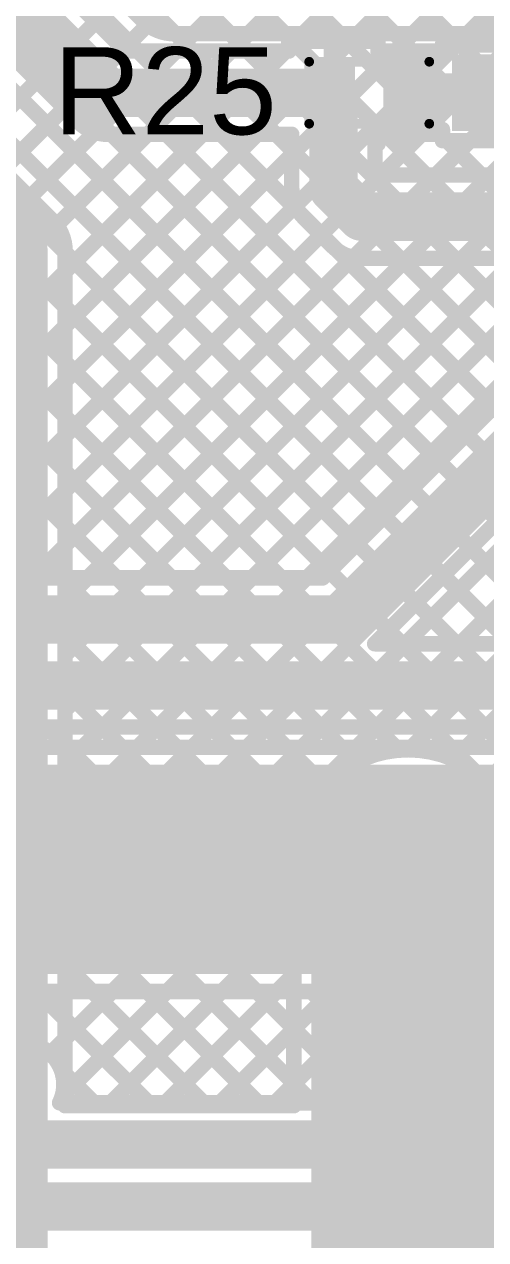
# Model space of a CAD drawing. Header units: millimetres. Extents: x -0.08 to 7.12, y -0.08 to 3.98.
# Drawn here: x 3.294 to 3.532, y 1.366 to 1.993 of the extents above; entities that cross this region are included whole.
import ezdxf

# ---------------------------------------------------------------- set-up
doc = ezdxf.new("R2010")
doc.units = ezdxf.units.MM
doc.header["$MEASUREMENT"] = 0
for name, color, linetype in [('BottomLayer', 5, 'Continuous'), ('TopLayer', 1, 'Continuous'), ('TopOverlay', 2, 'Continuous'), ('TopPaste', 8, 'Continuous'), ('TopSolder', 216, 'Continuous'), ('ViaHoleLayer', 16, 'Continuous')]:
    doc.layers.add(name, color=color, linetype=linetype)
doc.styles.add('Arial', font='', dxfattribs={"height": 0.2})
doc.styles.get('Arial').set_extended_font_data('Arial')

# ---------------------------------------------------------------- blocks, each defined once
blk = doc.blocks.new('R___0402_23')
at = {"layer": 'TopLayer'}
for points in [[(-0.0275, -0.0125), (-0.0275, 0.0125), (-0.0095, 0.0125), (-0.0095, -0.0125)], [(0.0095, -0.0125), (0.0095, 0.0125), (0.0275, 0.0125), (0.0275, -0.0125)]]:
    blk.add_hatch(color=1, dxfattribs=at).paths.add_polyline_path(points)
at = {"layer": 'TopPaste'}
for points in [[(-0.0275, -0.0125), (-0.0275, 0.0125), (-0.0095, 0.0125), (-0.0095, -0.0125)], [(0.0095, -0.0125), (0.0095, 0.0125), (0.0275, 0.0125), (0.0275, -0.0125)]]:
    blk.add_hatch(color=8, dxfattribs=at).paths.add_polyline_path(points)
at = {"layer": 'TopSolder'}
for points in [[(-0.02967, -0.01467), (-0.02967, 0.01467), (-0.00733, 0.01467), (-0.00733, -0.01467)], [(0.00733, -0.01467), (0.00733, 0.01467), (0.02967, 0.01467), (0.02967, -0.01467)]]:
    blk.add_hatch(color=216, dxfattribs=at).paths.add_polyline_path(points)
at = {"layer": 'TopOverlay'}
for points, const_width in [([(-0.031, 0.016), (0.031, 0.016)], 0.005), ([(-0.031, -0.016), (-0.031, 0.016)], 0.005), ([(0.031, -0.016), (0.031, 0.016)], 0.005), ([(-0.031, -0.016), (0.031, -0.016)], 0.005), ([(-0.032, -0.017), (0.032, -0.017)], 0.000127)]:
    blk.add_lwpolyline(points, dxfattribs=dict(at, const_width=const_width))
for points, const_width in [([(-0.03225, 0.016, 1), (-0.02975, 0.016, 1)], 0.0025), ([(-0.03225, 0.016, 1), (-0.02975, 0.016, 1)], 0.0025), ([(0.02975, 0.016, 1), (0.03225, 0.016, 1)], 0.0025), ([(0.02975, 0.016, 1), (0.03225, 0.016, 1)], 0.0025), ([(-0.03225, -0.016, 1), (-0.02975, -0.016, 1)], 0.0025), ([(-0.03225, -0.016, 1), (-0.02975, -0.016, 1)], 0.0025), ([(-0.03203, -0.017, 1), (-0.03197, -0.017, 1)], 0.0000635), ([(0.02975, -0.016, 1), (0.03225, -0.016, 1)], 0.0025), ([(0.02975, -0.016, 1), (0.03225, -0.016, 1)], 0.0025), ([(0.03197, -0.017, 1), (0.03203, -0.017, 1)], 0.0000635)]:
    blk.add_lwpolyline(points, format="xyb", close=True, dxfattribs=dict(at, const_width=const_width))
blk = doc.blocks.new('SOP_4_2_54_31')
at = {"layer": 'TopLayer'}
for points in [[(-0.15157, 0.06575), (-0.09449, 0.06575), (-0.09449, 0.03425), (-0.15157, 0.03425)], [(0.09449, 0.06575), (0.15157, 0.06575), (0.15157, 0.03425), (0.09449, 0.03425)], [(-0.15157, -0.03425), (-0.09449, -0.03425), (-0.09449, -0.06575), (-0.15157, -0.06575)], [(0.09449, -0.03425), (0.15157, -0.03425), (0.15157, -0.06575), (0.09449, -0.06575)]]:
    blk.add_hatch(color=1, dxfattribs=at).paths.add_polyline_path(points)
at = {"layer": 'TopPaste'}
for points in [[(-0.15157, 0.06575), (-0.09449, 0.06575), (-0.09449, 0.03425), (-0.15157, 0.03425)], [(0.09449, 0.06575), (0.15157, 0.06575), (0.15157, 0.03425), (0.09449, 0.03425)], [(-0.15157, -0.03425), (-0.09449, -0.03425), (-0.09449, -0.06575), (-0.15157, -0.06575)], [(0.09449, -0.03425), (0.15157, -0.03425), (0.15157, -0.06575), (0.09449, -0.06575)]]:
    blk.add_hatch(color=8, dxfattribs=at).paths.add_polyline_path(points)
at = {"layer": 'TopSolder'}
for points in [[(-0.15557, 0.06975), (-0.09049, 0.06975), (-0.09049, 0.03025), (-0.15557, 0.03025)], [(0.09049, 0.06975), (0.15557, 0.06975), (0.15557, 0.03025), (0.09049, 0.03025)], [(-0.15557, -0.03025), (-0.09049, -0.03025), (-0.09049, -0.06975), (-0.15557, -0.06975)], [(0.09049, -0.03025), (0.15557, -0.03025), (0.15557, -0.06975), (0.09049, -0.06975)]]:
    blk.add_hatch(color=216, dxfattribs=at).paths.add_polyline_path(points)
at = {"layer": 'TopOverlay', "const_width": 0.005}
for points in [[(-0.052, 0.081), (0.066, 0.081)], [(-0.163, 0.048), (-0.163, 0.058)], [(-0.163, 0.058), (-0.158, 0.053)], [(-0.163, 0.048), (-0.158, 0.053)], [(-0.052, -0.081), (0.066, -0.081)]]:
    blk.add_lwpolyline(points, dxfattribs=at)
at = {"layer": 'TopOverlay', "const_width": 0.0025}
for points in [[(-0.05325, 0.081, 1), (-0.05075, 0.081, 1)], [(0.06475, 0.081, 1), (0.06725, 0.081, 1)], [(-0.16425, 0.058, 1), (-0.16175, 0.058, 1)], [(-0.16425, 0.058, 1), (-0.16175, 0.058, 1)], [(-0.16425, 0.048, 1), (-0.16175, 0.048, 1)], [(-0.16425, 0.048, 1), (-0.16175, 0.048, 1)], [(-0.15925, 0.053, 1), (-0.15675, 0.053, 1)], [(-0.15925, 0.053, 1), (-0.15675, 0.053, 1)], [(-0.05325, -0.081, 1), (-0.05075, -0.081, 1)], [(0.06475, -0.081, 1), (0.06725, -0.081, 1)]]:
    blk.add_lwpolyline(points, format="xyb", close=True, dxfattribs=at)

msp = doc.modelspace()

# ---------------------------------------------------------------- hatches: boundary and pattern name
at = {"layer": 'BottomLayer'}
h = msp.add_hatch(color=5, dxfattribs=at)
edge = h.paths.add_edge_path()
edge.add_arc((3.49266, 1.55966), 0.0315, 0, 360)
h = msp.add_hatch(color=5, dxfattribs=at)
edge = h.paths.add_edge_path()
edge.add_arc((3.293, 1.446), 0.01181, 0, 360)
at = {"layer": 'TopLayer'}
msp.add_hatch(color=1, dxfattribs=at).paths.add_polyline_path([(2.768, 1.503), (4.714, 1.503), (4.714, 1.611), (2.768, 1.611)])
h = msp.add_hatch(color=1, dxfattribs=at)
edge = h.paths.add_edge_path()
edge.add_arc((3.49266, 1.55966), 0.0315, 0, 360)
h = msp.add_hatch(color=1, dxfattribs=at)
edge = h.paths.add_edge_path()
edge.add_arc((3.293, 1.446), 0.01181, 0, 360)
at = {"layer": 'ViaHoleLayer'}
h = msp.add_hatch(color=16, dxfattribs=at)
edge = h.paths.add_edge_path()
edge.add_arc((3.49266, 1.55966), 0.01575, 0, 360)
h = msp.add_hatch(color=16, dxfattribs=at)
edge = h.paths.add_edge_path()
edge.add_arc((3.293, 1.446), 0.00591, 0, 360)

# ---------------------------------------------------------------- linework, layer by layer
at = {"layer": 'BottomLayer'}
for points, const_width in [([(2.90733, 2.36832), (3.84065, 1.435)], 0.008), ([(2.93561, 2.36832), (3.86893, 1.435)], 0.008), ([(3.15092, 2.23787), (3.94311, 1.44567)], 0.008), ([(3.17657, 2.2405), (3.94311, 1.47395)], 0.008), ([(3.20485, 2.2405), (3.94311, 1.50224)], 0.008), ([(3.23314, 2.2405), (3.94311, 1.53052)], 0.008), ([(3.26142, 2.2405), (3.94311, 1.55881)], 0.008), ([(3.2897, 2.2405), (3.94311, 1.58709)], 0.008), ([(3.13677, 2.22372), (3.9255, 1.435)], 0.008), ([(3.12519, 2.20702), (3.89721, 1.435)], 0.008), ([(3.06074, 2.18662), (3.81236, 1.435)], 0.008), ([(3.06082, 2.15826), (3.78408, 1.435)], 0.008), ([(3.03932, 2.13081), (3.2936, 1.87653)], 0.025), ([(3.06082, 2.13972), (3.3088, 1.89173)], 0.008), ([(3.25432, 1.94621), (3.4465, 2.1384)], 0.008), ([(3.2826, 1.91793), (3.49167, 2.127)], 0.008), ([(3.29674, 1.90379), (3.51996, 2.127)], 0.008), ([(3.31074, 1.8895), (3.54824, 2.127)], 0.008), ([(3.3151, 1.809), (3.63309, 2.127)], 0.008), ([(3.3151, 1.86557), (3.57653, 2.127)], 0.008), ([(3.3151, 1.83729), (3.60481, 2.127)], 0.008), ([(3.26846, 1.93207), (3.45913, 2.12274)], 0.008), ([(3.3151, 1.78072), (3.64156, 2.10718)], 0.008), ([(3.3151, 1.75243), (3.64868, 2.08602)], 0.008), ([(3.3151, 1.72415), (3.66282, 2.07188)], 0.008), ([(3.3151, 1.69587), (3.67697, 2.05773)], 0.008), ([(3.3151, 1.66758), (3.69111, 2.04359)], 0.008), ([(3.3151, 1.6393), (3.70525, 2.02945)], 0.008), ([(3.3151, 1.61101), (3.71939, 2.01531)], 0.008), ([(3.3151, 1.58273), (3.73354, 2.00117)], 0.008), ([(3.3151, 1.55444), (3.74768, 1.98702)], 0.008), ([(3.3151, 1.52616), (3.76182, 1.97288)], 0.008), ([(3.3151, 1.49788), (3.77596, 1.95874)], 0.008), ([(3.3151, 1.46959), (3.7901, 1.9446)], 0.008), ([(3.49257, 1.61878), (3.80425, 1.93046)], 0.008), ([(3.51588, 1.61381), (3.81839, 1.91631)], 0.008), ([(3.53286, 1.6025), (3.83253, 1.90217)], 0.008), ([(3.2936, 1.15106), (3.2936, 1.87653)], 0.025), ([(3.3151, 1.435), (3.3151, 1.87653)], 0.008), ([(3.3151, 1.87569), (3.75579, 1.435)], 0.008), ([(3.3151, 1.84741), (3.72751, 1.435)], 0.008), ([(3.3151, 1.81913), (3.52635, 1.60787)], 0.008), ([(3.3151, 1.79084), (3.48736, 1.61858)], 0.008), ([(3.3151, 1.76256), (3.46533, 1.61232)], 0.008), ([(3.3151, 1.73427), (3.44918, 1.60019)], 0.008), ([(3.3151, 1.70599), (3.43798, 1.58311)], 0.008), ([(3.3151, 1.6777), (3.43317, 1.55963)], 0.008), ([(3.3151, 1.64942), (3.43317, 1.53134)], 0.008), ([(3.3151, 1.62114), (3.43317, 1.50306)], 0.008), ([(3.49217, 1.15106), (3.49217, 1.55978)], 0.1), ([(3.3151, 1.59285), (3.43317, 1.47478)], 0.008), ([(3.3151, 1.56457), (3.43317, 1.44649)], 0.008), ([(3.3151, 1.44131), (3.43317, 1.55938)], 0.008), ([(3.43317, 1.435), (3.43317, 1.55978)], 0.008), ([(3.3151, 1.53628), (3.41638, 1.435)], 0.008), ([(3.33707, 1.435), (3.43317, 1.5311)], 0.008), ([(3.3151, 1.508), (3.3881, 1.435)], 0.008), ([(3.36536, 1.435), (3.43317, 1.50281)], 0.008), ([(3.3151, 1.47971), (3.35981, 1.435)], 0.008), ([(3.39364, 1.435), (3.43317, 1.47453)], 0.008), ([(3.3151, 1.45143), (3.33153, 1.435)], 0.008), ([(3.42193, 1.435), (3.43317, 1.44625)], 0.008), ([(3.3151, 1.435), (3.43317, 1.435)], 0.008)]:
    msp.add_lwpolyline(points, dxfattribs=dict(at, const_width=const_width))
for points, const_width in [([(3.29474, 1.90379, 1), (3.29874, 1.90379, 1)], 0.004), ([(3.3068, 1.89173, 1), (3.3108, 1.89173, 1)], 0.004), ([(3.3068, 1.89173, 1), (3.3108, 1.89173, 1)], 0.004), ([(3.3068, 1.89173, 1), (3.3108, 1.89173, 1)], 0.004), ([(3.28735, 1.87653, 1), (3.29985, 1.87653, 1)], 0.0125), ([(3.28735, 1.87653, 1), (3.29985, 1.87653, 1)], 0.0125), ([(3.30874, 1.8895, 1), (3.31274, 1.8895, 1)], 0.004), ([(3.3131, 1.87653, 1), (3.3171, 1.87653, 1)], 0.004), ([(3.3131, 1.87653, 1), (3.3171, 1.87653, 1)], 0.004), ([(3.3131, 1.87653, 1), (3.3171, 1.87653, 1)], 0.004), ([(3.3131, 1.87569, 1), (3.3171, 1.87569, 1)], 0.004), ([(3.3131, 1.86557, 1), (3.3171, 1.86557, 1)], 0.004), ([(3.3131, 1.84741, 1), (3.3171, 1.84741, 1)], 0.004), ([(3.3131, 1.83729, 1), (3.3171, 1.83729, 1)], 0.004), ([(3.3131, 1.81913, 1), (3.3171, 1.81913, 1)], 0.004), ([(3.3131, 1.809, 1), (3.3171, 1.809, 1)], 0.004), ([(3.3131, 1.79084, 1), (3.3171, 1.79084, 1)], 0.004), ([(3.3131, 1.78072, 1), (3.3171, 1.78072, 1)], 0.004), ([(3.3131, 1.76256, 1), (3.3171, 1.76256, 1)], 0.004), ([(3.3131, 1.75243, 1), (3.3171, 1.75243, 1)], 0.004), ([(3.3131, 1.73427, 1), (3.3171, 1.73427, 1)], 0.004), ([(3.3131, 1.72415, 1), (3.3171, 1.72415, 1)], 0.004), ([(3.3131, 1.70599, 1), (3.3171, 1.70599, 1)], 0.004), ([(3.3131, 1.69587, 1), (3.3171, 1.69587, 1)], 0.004), ([(3.3131, 1.6777, 1), (3.3171, 1.6777, 1)], 0.004), ([(3.3131, 1.66758, 1), (3.3171, 1.66758, 1)], 0.004), ([(3.3131, 1.64942, 1), (3.3171, 1.64942, 1)], 0.004), ([(3.3131, 1.6393, 1), (3.3171, 1.6393, 1)], 0.004), ([(3.3131, 1.62114, 1), (3.3171, 1.62114, 1)], 0.004), ([(3.48536, 1.61858, 1), (3.48936, 1.61858, 1)], 0.004), ([(3.49057, 1.61878, 1), (3.49457, 1.61878, 1)], 0.004), ([(3.3131, 1.61101, 1), (3.3171, 1.61101, 1)], 0.004), ([(3.46333, 1.61232, 1), (3.46733, 1.61232, 1)], 0.004), ([(3.51388, 1.61381, 1), (3.51788, 1.61381, 1)], 0.004), ([(3.46717, 1.55978, 1), (3.51717, 1.55978, 1)], 0.05), ([(3.52435, 1.60787, 1), (3.52835, 1.60787, 1)], 0.004), ([(3.53086, 1.6025, 1), (3.53486, 1.6025, 1)], 0.004), ([(3.44718, 1.60019, 1), (3.45118, 1.60019, 1)], 0.004), ([(3.3131, 1.59285, 1), (3.3171, 1.59285, 1)], 0.004), ([(3.3131, 1.58273, 1), (3.3171, 1.58273, 1)], 0.004), ([(3.43598, 1.58311, 1), (3.43998, 1.58311, 1)], 0.004), ([(3.3131, 1.56457, 1), (3.3171, 1.56457, 1)], 0.004), ([(3.43117, 1.55978, 1), (3.43517, 1.55978, 1)], 0.004), ([(3.43117, 1.55978, 1), (3.43517, 1.55978, 1)], 0.004), ([(3.43117, 1.55963, 1), (3.43517, 1.55963, 1)], 0.004), ([(3.43117, 1.55938, 1), (3.43517, 1.55938, 1)], 0.004), ([(3.3131, 1.55444, 1), (3.3171, 1.55444, 1)], 0.004), ([(3.3131, 1.53628, 1), (3.3171, 1.53628, 1)], 0.004), ([(3.43117, 1.53134, 1), (3.43517, 1.53134, 1)], 0.004), ([(3.43117, 1.5311, 1), (3.43517, 1.5311, 1)], 0.004), ([(3.3131, 1.52616, 1), (3.3171, 1.52616, 1)], 0.004), ([(3.3131, 1.508, 1), (3.3171, 1.508, 1)], 0.004), ([(3.43117, 1.50306, 1), (3.43517, 1.50306, 1)], 0.004), ([(3.43117, 1.50281, 1), (3.43517, 1.50281, 1)], 0.004), ([(3.3131, 1.49788, 1), (3.3171, 1.49788, 1)], 0.004), ([(3.3131, 1.47971, 1), (3.3171, 1.47971, 1)], 0.004), ([(3.43117, 1.47478, 1), (3.43517, 1.47478, 1)], 0.004), ([(3.43117, 1.47453, 1), (3.43517, 1.47453, 1)], 0.004), ([(3.3131, 1.46959, 1), (3.3171, 1.46959, 1)], 0.004), ([(3.3131, 1.45143, 1), (3.3171, 1.45143, 1)], 0.004), ([(3.43117, 1.44649, 1), (3.43517, 1.44649, 1)], 0.004), ([(3.43117, 1.44625, 1), (3.43517, 1.44625, 1)], 0.004), ([(3.3131, 1.44131, 1), (3.3171, 1.44131, 1)], 0.004), ([(3.3131, 1.435, 1), (3.3171, 1.435, 1)], 0.004), ([(3.3131, 1.435, 1), (3.3171, 1.435, 1)], 0.004), ([(3.32953, 1.435, 1), (3.33353, 1.435, 1)], 0.004), ([(3.33507, 1.435, 1), (3.33907, 1.435, 1)], 0.004), ([(3.35781, 1.435, 1), (3.36181, 1.435, 1)], 0.004), ([(3.36336, 1.435, 1), (3.36736, 1.435, 1)], 0.004), ([(3.3861, 1.435, 1), (3.3901, 1.435, 1)], 0.004), ([(3.39164, 1.435, 1), (3.39564, 1.435, 1)], 0.004), ([(3.41438, 1.435, 1), (3.41838, 1.435, 1)], 0.004), ([(3.41993, 1.435, 1), (3.42393, 1.435, 1)], 0.004), ([(3.43117, 1.435, 1), (3.43517, 1.435, 1)], 0.004), ([(3.43117, 1.435, 1), (3.43517, 1.435, 1)], 0.004)]:
    msp.add_lwpolyline(points, format="xyb", close=True, dxfattribs=dict(at, const_width=const_width))
at = {"layer": 'BottomLayer', "const_width": 0.008}
for points in [[(3.3088, 1.89173, -0.198912), (3.3151, 1.87653)], [(3.3088, 1.89173, -0.198912), (3.3151, 1.87653)], [(3.43317, 1.55978, -1), (3.55117, 1.55978)]]:
    msp.add_lwpolyline(points, format="xyb", dxfattribs=at)
at = {"layer": 'TopLayer'}
for points, const_width in [([(3.29571, 2.0365), (3.35271, 1.9795)], 0.008), ([(3.31414, 2.0365), (3.35584, 1.9948)], 0.008), ([(3.30454, 2.0212), (3.34624, 1.9795)], 0.008), ([(3.28933, 2.006), (3.33733, 1.958)], 0.025), ([(3.33106, 1.99468), (3.34351, 2.00713)], 0.008), ([(3.34521, 1.98053), (3.35776, 1.99309)], 0.008), ([(3.37105, 1.9885), (3.649, 1.9885)], 0.008), ([(3.372, 1.9885), (3.381, 1.9795)], 0.008), ([(3.37246, 1.9795), (3.38146, 1.9885)], 0.008), ([(3.40028, 1.9885), (3.40928, 1.9795)], 0.008), ([(3.40074, 1.9795), (3.40974, 1.9885)], 0.008), ([(3.42857, 1.9885), (3.43257, 1.9845)], 0.008), ([(3.43403, 1.9845), (3.43803, 1.9885)], 0.008), ([(3.45685, 1.9885), (3.46085, 1.9845)], 0.008), ([(3.46231, 1.9845), (3.46631, 1.9885)], 0.008), ([(3.48514, 1.9885), (3.49414, 1.9795)], 0.008), ([(3.48559, 1.9795), (3.49459, 1.9885)], 0.008), ([(3.51342, 1.9885), (3.51917, 1.98275)], 0.008), ([(3.51713, 1.98275), (3.52288, 1.9885)], 0.008), ([(3.2098, 1.98099), (3.46569, 1.7251)], 0.008), ([(3.23458, 1.9845), (3.47984, 1.73924)], 0.008), ([(3.26286, 1.9845), (3.49398, 1.75338)], 0.008), ([(3.28043, 1.9845), (3.32213, 1.9428)], 0.008), ([(3.34624, 1.9795), (3.43061, 1.9795)], 0.008), ([(3.43061, 1.9845), (3.47661, 1.9845)], 0.008), ([(3.43061, 1.9795), (3.43061, 1.9845)], 0.008), ([(3.43061, 1.98109), (3.43403, 1.9845)], 0.008), ([(3.45361, 1.958), (3.45361, 1.9805)], 0.01), ([(3.47661, 1.9795), (3.47661, 1.9845)], 0.008), ([(3.47661, 1.9795), (3.50861, 1.9795)], 0.008), ([(3.50989, 1.98275), (3.58498, 1.98275)], 0.008), ([(3.50989, 1.977), (3.50989, 1.98275)], 0.008), ([(3.44809, 1.7075), (3.7138, 1.9732)], 0.008), ([(3.33733, 1.958), (3.45361, 1.958)], 0.025), ([(3.45361, 1.90864), (3.45361, 1.958)], 0.025), ([(3.457, 1.686), (3.729, 1.958)], 0.025), ([(3.04389, 1.7075), (3.30066, 1.96427)], 0.008), ([(3.49061, 1.958), (3.54735, 1.958)], 0.02), ([(3.07217, 1.7075), (3.3148, 1.95013)], 0.008), ([(3.2098, 1.9527), (3.45155, 1.71096)], 0.008), ([(3.10046, 1.7075), (3.33055, 1.9376)], 0.008), ([(3.12874, 1.7075), (3.35774, 1.9365)], 0.008), ([(3.15703, 1.7075), (3.38603, 1.9365)], 0.008), ([(3.18531, 1.7075), (3.41431, 1.9365)], 0.008), ([(3.33733, 1.9365), (3.43061, 1.9365)], 0.008), ([(3.33915, 1.9365), (3.50812, 1.76753)], 0.008), ([(3.36743, 1.9365), (3.52226, 1.78167)], 0.008), ([(3.39571, 1.9365), (3.43625, 1.89597)], 0.008), ([(3.424, 1.9365), (3.43211, 1.92839)], 0.008), ([(3.43061, 1.9315), (3.43061, 1.9365)], 0.008), ([(3.43211, 1.9315), (3.43211, 1.9365)], 0.008), ([(3.47491, 1.6735), (3.73791, 1.9365)], 0.008), ([(3.47511, 1.9315), (3.47511, 1.9365)], 0.008), ([(3.47661, 1.9365), (3.50861, 1.9365)], 0.008), ([(3.47661, 1.9315), (3.47661, 1.9365)], 0.008), ([(3.47816, 1.9155), (3.49916, 1.9365)], 0.008), ([(3.48057, 1.9365), (3.50157, 1.9155)], 0.008), ([(3.49072, 1.6735), (3.75372, 1.9365)], 0.008), ([(3.50989, 1.93325), (3.50989, 1.939)], 0.008), ([(3.50989, 1.93546), (3.5121, 1.93325)], 0.008), ([(3.11989, 1.92948), (3.34187, 1.7075)], 0.008), ([(3.1444, 1.93325), (3.37016, 1.7075)], 0.008), ([(3.17269, 1.93325), (3.39844, 1.7075)], 0.008), ([(3.20097, 1.93325), (3.42672, 1.7075)], 0.008), ([(3.43211, 1.90864), (3.43211, 1.9315)], 0.008), ([(3.47511, 1.91755), (3.47511, 1.9315)], 0.008), ([(3.50645, 1.9155), (3.5242, 1.93325)], 0.008), ([(3.50989, 1.93325), (3.58498, 1.93325)], 0.008), ([(3.5121, 1.93325), (3.52985, 1.9155)], 0.008), ([(3.51901, 1.6735), (3.77876, 1.93325)], 0.008), ([(3.53473, 1.9155), (3.55248, 1.93325)], 0.008), ([(3.21359, 1.7075), (3.43211, 1.92602)], 0.008), ([(3.45361, 1.90864), (3.46826, 1.894)], 0.025), ([(3.10575, 1.91534), (3.31359, 1.7075)], 0.008), ([(3.47716, 1.9155), (3.59065, 1.9155)], 0.008), ([(3.24188, 1.7075), (3.43407, 1.89969)], 0.008), ([(3.46826, 1.894), (3.59956, 1.894)], 0.025), ([(3.43841, 1.89344), (3.45305, 1.8788)], 0.008), ([(3.27016, 1.7075), (3.44726, 1.88459)], 0.008), ([(3.29845, 1.7075), (3.46389, 1.87295)], 0.008), ([(3.32673, 1.7075), (3.49173, 1.8725)], 0.008), ([(3.35502, 1.7075), (3.52002, 1.8725)], 0.008), ([(3.3833, 1.7075), (3.5483, 1.8725)], 0.008), ([(3.41158, 1.7075), (3.57658, 1.8725)], 0.008), ([(3.43987, 1.7075), (3.60579, 1.87342)], 0.008), ([(3.45558, 1.87664), (3.5364, 1.79581)], 0.008), ([(3.46826, 1.8725), (3.59956, 1.8725)], 0.008), ([(3.488, 1.8725), (3.55055, 1.80995)], 0.008), ([(3.51628, 1.8725), (3.56469, 1.82409)], 0.008), ([(3.52438, 1.72298), (3.57386, 1.6735)], 0.008), ([(2.89791, 1.7075), (3.44809, 1.7075)], 0.008), ([(3.51024, 1.70884), (3.54558, 1.6735)], 0.008), ([(2.379, 1.686), (3.457, 1.686)], 0.025), ([(3.4961, 1.69469), (3.51729, 1.6735)], 0.008), ([(3.48196, 1.68055), (3.48901, 1.6735)], 0.008), ([(3.47491, 1.6735), (4.03409, 1.6735)], 0.008), ([(2.357, 1.652), (4.043, 1.652)], 0.025), ([(2.57591, 1.6305), (4.043, 1.6305)], 0.008), ([(3.2958, 1.62), (3.3063, 1.6305)], 0.008), ([(3.30573, 1.6305), (3.31623, 1.62)], 0.008), ([(3.32408, 1.62), (3.33458, 1.6305)], 0.008), ([(3.33402, 1.6305), (3.34452, 1.62)], 0.008), ([(3.35237, 1.62), (3.36287, 1.6305)], 0.008), ([(3.3623, 1.6305), (3.3728, 1.62)], 0.008), ([(3.38065, 1.62), (3.39115, 1.6305)], 0.008), ([(3.39059, 1.6305), (3.40109, 1.62)], 0.008), ([(3.40894, 1.62), (3.41944, 1.6305)], 0.008), ([(3.41887, 1.6305), (3.42937, 1.62)], 0.008), ([(3.43722, 1.62), (3.44772, 1.6305)], 0.008), ([(3.44715, 1.6305), (3.45765, 1.62)], 0.008), ([(3.46551, 1.62), (3.47601, 1.6305)], 0.008), ([(3.47544, 1.6305), (3.48594, 1.62)], 0.008), ([(3.49379, 1.62), (3.50429, 1.6305)], 0.008), ([(3.50372, 1.6305), (3.51422, 1.62)], 0.008), ([(3.52207, 1.62), (3.53257, 1.6305)], 0.008), ([(3.53201, 1.6305), (3.54251, 1.62)], 0.008), ([(2.759, 1.62), (4.63, 1.62)], 0.008), ([(2.759, 1.494), (4.63, 1.494)], 0.008), ([(3.27253, 1.494), (3.30031, 1.46622)], 0.008), ([(3.28472, 1.4675), (3.31122, 1.494)], 0.008), ([(3.30081, 1.494), (3.35831, 1.4365)], 0.008), ([(3.30744, 1.46193), (3.33951, 1.494)], 0.008), ([(3.31358, 1.43979), (3.36779, 1.494)], 0.008), ([(3.3291, 1.494), (3.3866, 1.4365)], 0.008), ([(3.33857, 1.4365), (3.39607, 1.494)], 0.008), ([(3.35738, 1.494), (3.41488, 1.4365)], 0.008), ([(3.36686, 1.4365), (3.42436, 1.494)], 0.008), ([(3.38566, 1.494), (3.44316, 1.4365)], 0.008), ([(3.39514, 1.4365), (3.45264, 1.494)], 0.008), ([(3.41395, 1.494), (3.47145, 1.4365)], 0.008), ([(3.42343, 1.4365), (3.48093, 1.494)], 0.008), ([(3.44223, 1.494), (3.49973, 1.4365)], 0.008), ([(3.45171, 1.4365), (3.50921, 1.494)], 0.008), ([(3.47052, 1.494), (3.52802, 1.4365)], 0.008), ([(3.48, 1.4365), (3.5375, 1.494)], 0.008), ([(3.4988, 1.494), (3.5563, 1.4365)], 0.008), ([(3.50828, 1.4365), (3.56578, 1.494)], 0.008), ([(3.52709, 1.494), (3.58459, 1.4365)], 0.008), ([(2.64129, 1.4675), (3.293, 1.4675)], 0.008), ([(2.424, 1.446), (3.293, 1.446)], 0.025), ([(3.31322, 1.45331), (3.33003, 1.4365)], 0.008), ([(3.31229, 1.4365), (3.965, 1.4365)], 0.008), ([(2.392, 1.415), (3.965, 1.415)], 0.025), ([(2.364, 1.383), (4.582, 1.383)], 0.025)]:
    msp.add_lwpolyline(points, dxfattribs=dict(at, const_width=const_width))
for points, const_width in [([(3.32906, 1.99468, 1), (3.33306, 1.99468, 1)], 0.004), ([(3.35384, 1.9948, 1), (3.35784, 1.9948, 1)], 0.004), ([(3.35384, 1.9948, 1), (3.35784, 1.9948, 1)], 0.004), ([(3.35384, 1.9948, 1), (3.35784, 1.9948, 1)], 0.004), ([(3.35576, 1.99309, 1), (3.35976, 1.99309, 1)], 0.004), ([(3.36905, 1.9885, 1), (3.37305, 1.9885, 1)], 0.004), ([(3.36905, 1.9885, 1), (3.37305, 1.9885, 1)], 0.004), ([(3.36905, 1.9885, 1), (3.37305, 1.9885, 1)], 0.004), ([(3.37, 1.9885, 1), (3.374, 1.9885, 1)], 0.004), ([(3.37946, 1.9885, 1), (3.38346, 1.9885, 1)], 0.004), ([(3.39828, 1.9885, 1), (3.40228, 1.9885, 1)], 0.004), ([(3.40774, 1.9885, 1), (3.41174, 1.9885, 1)], 0.004), ([(3.42657, 1.9885, 1), (3.43057, 1.9885, 1)], 0.004), ([(3.43603, 1.9885, 1), (3.44003, 1.9885, 1)], 0.004), ([(3.45485, 1.9885, 1), (3.45885, 1.9885, 1)], 0.004), ([(3.46431, 1.9885, 1), (3.46831, 1.9885, 1)], 0.004), ([(3.48314, 1.9885, 1), (3.48714, 1.9885, 1)], 0.004), ([(3.49259, 1.9885, 1), (3.49659, 1.9885, 1)], 0.004), ([(3.51142, 1.9885, 1), (3.51542, 1.9885, 1)], 0.004), ([(3.52088, 1.9885, 1), (3.52488, 1.9885, 1)], 0.004), ([(3.34321, 1.98053, 1), (3.34721, 1.98053, 1)], 0.004), ([(3.34424, 1.9795, 1), (3.34824, 1.9795, 1)], 0.004), ([(3.34424, 1.9795, 1), (3.34824, 1.9795, 1)], 0.004), ([(3.35071, 1.9795, 1), (3.35471, 1.9795, 1)], 0.004), ([(3.37046, 1.9795, 1), (3.37446, 1.9795, 1)], 0.004), ([(3.379, 1.9795, 1), (3.383, 1.9795, 1)], 0.004), ([(3.39874, 1.9795, 1), (3.40274, 1.9795, 1)], 0.004), ([(3.40728, 1.9795, 1), (3.41128, 1.9795, 1)], 0.004), ([(3.42861, 1.9845, 1), (3.43261, 1.9845, 1)], 0.004), ([(3.42861, 1.9845, 1), (3.43261, 1.9845, 1)], 0.004), ([(3.42861, 1.98109, 1), (3.43261, 1.98109, 1)], 0.004), ([(3.42861, 1.9795, 1), (3.43261, 1.9795, 1)], 0.004), ([(3.42861, 1.9795, 1), (3.43261, 1.9795, 1)], 0.004), ([(3.43057, 1.9845, 1), (3.43457, 1.9845, 1)], 0.004), ([(3.43203, 1.9845, 1), (3.43603, 1.9845, 1)], 0.004), ([(3.43203, 1.9845, 1), (3.43603, 1.9845, 1)], 0.004), ([(3.45111, 1.9805, 1), (3.45611, 1.9805, 1)], 0.005), ([(3.45885, 1.9845, 1), (3.46285, 1.9845, 1)], 0.004), ([(3.46031, 1.9845, 1), (3.46431, 1.9845, 1)], 0.004), ([(3.47461, 1.9845, 1), (3.47861, 1.9845, 1)], 0.004), ([(3.47461, 1.9845, 1), (3.47861, 1.9845, 1)], 0.004), ([(3.47461, 1.9795, 1), (3.47861, 1.9795, 1)], 0.004), ([(3.47461, 1.9795, 1), (3.47861, 1.9795, 1)], 0.004), ([(3.48359, 1.9795, 1), (3.48759, 1.9795, 1)], 0.004), ([(3.49214, 1.9795, 1), (3.49614, 1.9795, 1)], 0.004), ([(3.50661, 1.9795, 1), (3.51061, 1.9795, 1)], 0.004), ([(3.50789, 1.98275, 1), (3.51189, 1.98275, 1)], 0.004), ([(3.50789, 1.98275, 1), (3.51189, 1.98275, 1)], 0.004), ([(3.51513, 1.98275, 1), (3.51913, 1.98275, 1)], 0.004), ([(3.51717, 1.98275, 1), (3.52117, 1.98275, 1)], 0.004), ([(3.50789, 1.977, 1), (3.51189, 1.977, 1)], 0.004), ([(3.33108, 1.958, 1), (3.34358, 1.958, 1)], 0.0125), ([(3.33108, 1.958, 1), (3.34358, 1.958, 1)], 0.0125), ([(3.44736, 1.958, 1), (3.45986, 1.958, 1)], 0.0125), ([(3.44736, 1.958, 1), (3.45986, 1.958, 1)], 0.0125), ([(3.29866, 1.96427, 1), (3.30266, 1.96427, 1)], 0.004), ([(3.48561, 1.958, 1), (3.49561, 1.958, 1)], 0.01), ([(3.45111, 1.958, 1), (3.45611, 1.958, 1)], 0.005), ([(3.3128, 1.95013, 1), (3.3168, 1.95013, 1)], 0.004), ([(3.32013, 1.9428, 1), (3.32413, 1.9428, 1)], 0.004), ([(3.32013, 1.9428, 1), (3.32413, 1.9428, 1)], 0.004), ([(3.32013, 1.9428, 1), (3.32413, 1.9428, 1)], 0.004), ([(3.32855, 1.9376, 1), (3.33255, 1.9376, 1)], 0.004), ([(3.33533, 1.9365, 1), (3.33933, 1.9365, 1)], 0.004), ([(3.33533, 1.9365, 1), (3.33933, 1.9365, 1)], 0.004), ([(3.33533, 1.9365, 1), (3.33933, 1.9365, 1)], 0.004), ([(3.33715, 1.9365, 1), (3.34115, 1.9365, 1)], 0.004), ([(3.35574, 1.9365, 1), (3.35974, 1.9365, 1)], 0.004), ([(3.36543, 1.9365, 1), (3.36943, 1.9365, 1)], 0.004), ([(3.38403, 1.9365, 1), (3.38803, 1.9365, 1)], 0.004), ([(3.39371, 1.9365, 1), (3.39771, 1.9365, 1)], 0.004), ([(3.41231, 1.9365, 1), (3.41631, 1.9365, 1)], 0.004), ([(3.422, 1.9365, 1), (3.426, 1.9365, 1)], 0.004), ([(3.42861, 1.9365, 1), (3.43261, 1.9365, 1)], 0.004), ([(3.42861, 1.9365, 1), (3.43261, 1.9365, 1)], 0.004), ([(3.43011, 1.9365, 1), (3.43411, 1.9365, 1)], 0.004), ([(3.47311, 1.9365, 1), (3.47711, 1.9365, 1)], 0.004), ([(3.47461, 1.9365, 1), (3.47861, 1.9365, 1)], 0.004), ([(3.47461, 1.9365, 1), (3.47861, 1.9365, 1)], 0.004), ([(3.47857, 1.9365, 1), (3.48257, 1.9365, 1)], 0.004), ([(3.49716, 1.9365, 1), (3.50116, 1.9365, 1)], 0.004), ([(3.50661, 1.9365, 1), (3.51061, 1.9365, 1)], 0.004), ([(3.50789, 1.939, 1), (3.51189, 1.939, 1)], 0.004), ([(3.50789, 1.93546, 1), (3.51189, 1.93546, 1)], 0.004), ([(3.42861, 1.9315, 1), (3.43261, 1.9315, 1)], 0.004), ([(3.43011, 1.9315, 1), (3.43411, 1.9315, 1)], 0.004), ([(3.43011, 1.9315, 1), (3.43411, 1.9315, 1)], 0.004), ([(3.47311, 1.9315, 1), (3.47711, 1.9315, 1)], 0.004), ([(3.47311, 1.9315, 1), (3.47711, 1.9315, 1)], 0.004), ([(3.47461, 1.9315, 1), (3.47861, 1.9315, 1)], 0.004), ([(3.50789, 1.93325, 1), (3.51189, 1.93325, 1)], 0.004), ([(3.50789, 1.93325, 1), (3.51189, 1.93325, 1)], 0.004), ([(3.5101, 1.93325, 1), (3.5141, 1.93325, 1)], 0.004), ([(3.5101, 1.93325, 1), (3.5141, 1.93325, 1)], 0.004), ([(3.5222, 1.93325, 1), (3.5262, 1.93325, 1)], 0.004), ([(3.43011, 1.92839, 1), (3.43411, 1.92839, 1)], 0.004), ([(3.43011, 1.92602, 1), (3.43411, 1.92602, 1)], 0.004), ([(3.44736, 1.90864, 1), (3.45986, 1.90864, 1)], 0.0125), ([(3.44736, 1.90864, 1), (3.45986, 1.90864, 1)], 0.0125), ([(3.47311, 1.91755, 1), (3.47711, 1.91755, 1)], 0.004), ([(3.47516, 1.9155, 1), (3.47916, 1.9155, 1)], 0.004), ([(3.47616, 1.9155, 1), (3.48016, 1.9155, 1)], 0.004), ([(3.49957, 1.9155, 1), (3.50357, 1.9155, 1)], 0.004), ([(3.50445, 1.9155, 1), (3.50845, 1.9155, 1)], 0.004), ([(3.52785, 1.9155, 1), (3.53185, 1.9155, 1)], 0.004), ([(3.53273, 1.9155, 1), (3.53673, 1.9155, 1)], 0.004), ([(3.43011, 1.90864, 1), (3.43411, 1.90864, 1)], 0.004), ([(3.43011, 1.90864, 1), (3.43411, 1.90864, 1)], 0.004), ([(3.43011, 1.90864, 1), (3.43411, 1.90864, 1)], 0.004), ([(3.43207, 1.89969, 1), (3.43607, 1.89969, 1)], 0.004), ([(3.46201, 1.894, 1), (3.47451, 1.894, 1)], 0.0125), ([(3.46201, 1.894, 1), (3.47451, 1.894, 1)], 0.0125), ([(3.43425, 1.89597, 1), (3.43825, 1.89597, 1)], 0.004), ([(3.43641, 1.89344, 1), (3.44041, 1.89344, 1)], 0.004), ([(3.43641, 1.89344, 1), (3.44041, 1.89344, 1)], 0.004), ([(3.43641, 1.89344, 1), (3.44041, 1.89344, 1)], 0.004), ([(3.44526, 1.88459, 1), (3.44926, 1.88459, 1)], 0.004), ([(3.45105, 1.8788, 1), (3.45505, 1.8788, 1)], 0.004), ([(3.45105, 1.8788, 1), (3.45505, 1.8788, 1)], 0.004), ([(3.45105, 1.8788, 1), (3.45505, 1.8788, 1)], 0.004), ([(3.45358, 1.87664, 1), (3.45758, 1.87664, 1)], 0.004), ([(3.46189, 1.87295, 1), (3.46589, 1.87295, 1)], 0.004), ([(3.46626, 1.8725, 1), (3.47026, 1.8725, 1)], 0.004), ([(3.46626, 1.8725, 1), (3.47026, 1.8725, 1)], 0.004), ([(3.46626, 1.8725, 1), (3.47026, 1.8725, 1)], 0.004), ([(3.486, 1.8725, 1), (3.49, 1.8725, 1)], 0.004), ([(3.48973, 1.8725, 1), (3.49373, 1.8725, 1)], 0.004), ([(3.51428, 1.8725, 1), (3.51828, 1.8725, 1)], 0.004), ([(3.51802, 1.8725, 1), (3.52202, 1.8725, 1)], 0.004), ([(3.52026, 1.78167, 1), (3.52426, 1.78167, 1)], 0.004), ([(3.50612, 1.76753, 1), (3.51012, 1.76753, 1)], 0.004), ([(3.49198, 1.75338, 1), (3.49598, 1.75338, 1)], 0.004), ([(3.47784, 1.73924, 1), (3.48184, 1.73924, 1)], 0.004), ([(3.46369, 1.7251, 1), (3.46769, 1.7251, 1)], 0.004), ([(3.52238, 1.72298, 1), (3.52638, 1.72298, 1)], 0.004), ([(3.44955, 1.71096, 1), (3.45355, 1.71096, 1)], 0.004), ([(3.29645, 1.7075, 1), (3.30045, 1.7075, 1)], 0.004), ([(3.31159, 1.7075, 1), (3.31559, 1.7075, 1)], 0.004), ([(3.32473, 1.7075, 1), (3.32873, 1.7075, 1)], 0.004), ([(3.33987, 1.7075, 1), (3.34387, 1.7075, 1)], 0.004), ([(3.35302, 1.7075, 1), (3.35702, 1.7075, 1)], 0.004), ([(3.36815, 1.7075, 1), (3.37215, 1.7075, 1)], 0.004), ([(3.3813, 1.7075, 1), (3.3853, 1.7075, 1)], 0.004), ([(3.39644, 1.7075, 1), (3.40044, 1.7075, 1)], 0.004), ([(3.40958, 1.7075, 1), (3.41358, 1.7075, 1)], 0.004), ([(3.42472, 1.7075, 1), (3.42872, 1.7075, 1)], 0.004), ([(3.43787, 1.7075, 1), (3.44187, 1.7075, 1)], 0.004), ([(3.44609, 1.7075, 1), (3.45009, 1.7075, 1)], 0.004), ([(3.44609, 1.7075, 1), (3.45009, 1.7075, 1)], 0.004), ([(3.50824, 1.70884, 1), (3.51224, 1.70884, 1)], 0.004), ([(3.45075, 1.686, 1), (3.46325, 1.686, 1)], 0.0125), ([(3.45075, 1.686, 1), (3.46325, 1.686, 1)], 0.0125), ([(3.4941, 1.69469, 1), (3.4981, 1.69469, 1)], 0.004), ([(3.47996, 1.68055, 1), (3.48396, 1.68055, 1)], 0.004), ([(3.47291, 1.6735, 1), (3.47691, 1.6735, 1)], 0.004), ([(3.47291, 1.6735, 1), (3.47691, 1.6735, 1)], 0.004), ([(3.48701, 1.6735, 1), (3.49101, 1.6735, 1)], 0.004), ([(3.48872, 1.6735, 1), (3.49272, 1.6735, 1)], 0.004), ([(3.51529, 1.6735, 1), (3.51929, 1.6735, 1)], 0.004), ([(3.51701, 1.6735, 1), (3.52101, 1.6735, 1)], 0.004), ([(3.30373, 1.6305, 1), (3.30773, 1.6305, 1)], 0.004), ([(3.3043, 1.6305, 1), (3.3083, 1.6305, 1)], 0.004), ([(3.33202, 1.6305, 1), (3.33602, 1.6305, 1)], 0.004), ([(3.33258, 1.6305, 1), (3.33658, 1.6305, 1)], 0.004), ([(3.3603, 1.6305, 1), (3.3643, 1.6305, 1)], 0.004), ([(3.36087, 1.6305, 1), (3.36487, 1.6305, 1)], 0.004), ([(3.38859, 1.6305, 1), (3.39259, 1.6305, 1)], 0.004), ([(3.38915, 1.6305, 1), (3.39315, 1.6305, 1)], 0.004), ([(3.41687, 1.6305, 1), (3.42087, 1.6305, 1)], 0.004), ([(3.41744, 1.6305, 1), (3.42144, 1.6305, 1)], 0.004), ([(3.44516, 1.6305, 1), (3.44916, 1.6305, 1)], 0.004), ([(3.44572, 1.6305, 1), (3.44972, 1.6305, 1)], 0.004), ([(3.47344, 1.6305, 1), (3.47744, 1.6305, 1)], 0.004), ([(3.47401, 1.6305, 1), (3.47801, 1.6305, 1)], 0.004), ([(3.50172, 1.6305, 1), (3.50572, 1.6305, 1)], 0.004), ([(3.50229, 1.6305, 1), (3.50629, 1.6305, 1)], 0.004), ([(3.53001, 1.6305, 1), (3.53401, 1.6305, 1)], 0.004), ([(3.53057, 1.6305, 1), (3.53457, 1.6305, 1)], 0.004), ([(3.2938, 1.62, 1), (3.2978, 1.62, 1)], 0.004), ([(3.31423, 1.62, 1), (3.31823, 1.62, 1)], 0.004), ([(3.32208, 1.62, 1), (3.32608, 1.62, 1)], 0.004), ([(3.34252, 1.62, 1), (3.34652, 1.62, 1)], 0.004), ([(3.35037, 1.62, 1), (3.35437, 1.62, 1)], 0.004), ([(3.3708, 1.62, 1), (3.3748, 1.62, 1)], 0.004), ([(3.37865, 1.62, 1), (3.38265, 1.62, 1)], 0.004), ([(3.39909, 1.62, 1), (3.40309, 1.62, 1)], 0.004), ([(3.40694, 1.62, 1), (3.41094, 1.62, 1)], 0.004), ([(3.42737, 1.62, 1), (3.43137, 1.62, 1)], 0.004), ([(3.43522, 1.62, 1), (3.43922, 1.62, 1)], 0.004), ([(3.45566, 1.62, 1), (3.45966, 1.62, 1)], 0.004), ([(3.46351, 1.62, 1), (3.46751, 1.62, 1)], 0.004), ([(3.48394, 1.62, 1), (3.48794, 1.62, 1)], 0.004), ([(3.49179, 1.62, 1), (3.49579, 1.62, 1)], 0.004), ([(3.51222, 1.62, 1), (3.51622, 1.62, 1)], 0.004), ([(3.52007, 1.62, 1), (3.52407, 1.62, 1)], 0.004), ([(3.29881, 1.494, 1), (3.30281, 1.494, 1)], 0.004), ([(3.30922, 1.494, 1), (3.31322, 1.494, 1)], 0.004), ([(3.3271, 1.494, 1), (3.3311, 1.494, 1)], 0.004), ([(3.33751, 1.494, 1), (3.34151, 1.494, 1)], 0.004), ([(3.35538, 1.494, 1), (3.35938, 1.494, 1)], 0.004), ([(3.36579, 1.494, 1), (3.36979, 1.494, 1)], 0.004), ([(3.38366, 1.494, 1), (3.38766, 1.494, 1)], 0.004), ([(3.39407, 1.494, 1), (3.39807, 1.494, 1)], 0.004), ([(3.41195, 1.494, 1), (3.41595, 1.494, 1)], 0.004), ([(3.42236, 1.494, 1), (3.42636, 1.494, 1)], 0.004), ([(3.44023, 1.494, 1), (3.44423, 1.494, 1)], 0.004), ([(3.45064, 1.494, 1), (3.45464, 1.494, 1)], 0.004), ([(3.46852, 1.494, 1), (3.47252, 1.494, 1)], 0.004), ([(3.47893, 1.494, 1), (3.48293, 1.494, 1)], 0.004), ([(3.4968, 1.494, 1), (3.5008, 1.494, 1)], 0.004), ([(3.50721, 1.494, 1), (3.51121, 1.494, 1)], 0.004), ([(3.52509, 1.494, 1), (3.52909, 1.494, 1)], 0.004), ([(3.291, 1.4675, 1), (3.295, 1.4675, 1)], 0.004), ([(3.291, 1.4675, 1), (3.295, 1.4675, 1)], 0.004), ([(3.29831, 1.46622, 1), (3.30231, 1.46622, 1)], 0.004), ([(3.30544, 1.46193, 1), (3.30944, 1.46193, 1)], 0.004), ([(3.28675, 1.446, 1), (3.29925, 1.446, 1)], 0.0125), ([(3.31122, 1.45331, 1), (3.31522, 1.45331, 1)], 0.004), ([(3.3125, 1.446, 1), (3.3165, 1.446, 1)], 0.004), ([(3.3125, 1.446, 1), (3.3165, 1.446, 1)], 0.004), ([(3.31159, 1.43979, 1), (3.31559, 1.43979, 1)], 0.004), ([(3.31029, 1.4365, 1), (3.31429, 1.4365, 1)], 0.004), ([(3.31029, 1.4365, 1), (3.31429, 1.4365, 1)], 0.004), ([(3.32803, 1.4365, 1), (3.33203, 1.4365, 1)], 0.004), ([(3.33657, 1.4365, 1), (3.34057, 1.4365, 1)], 0.004), ([(3.35631, 1.4365, 1), (3.36031, 1.4365, 1)], 0.004), ([(3.36486, 1.4365, 1), (3.36886, 1.4365, 1)], 0.004), ([(3.3846, 1.4365, 1), (3.3886, 1.4365, 1)], 0.004), ([(3.39314, 1.4365, 1), (3.39714, 1.4365, 1)], 0.004), ([(3.41288, 1.4365, 1), (3.41688, 1.4365, 1)], 0.004), ([(3.42143, 1.4365, 1), (3.42543, 1.4365, 1)], 0.004), ([(3.44116, 1.4365, 1), (3.44516, 1.4365, 1)], 0.004), ([(3.44971, 1.4365, 1), (3.45371, 1.4365, 1)], 0.004), ([(3.46945, 1.4365, 1), (3.47345, 1.4365, 1)], 0.004), ([(3.478, 1.4365, 1), (3.482, 1.4365, 1)], 0.004), ([(3.49773, 1.4365, 1), (3.50173, 1.4365, 1)], 0.004), ([(3.50628, 1.4365, 1), (3.51028, 1.4365, 1)], 0.004), ([(3.52602, 1.4365, 1), (3.53002, 1.4365, 1)], 0.004)]:
    msp.add_lwpolyline(points, format="xyb", close=True, dxfattribs=dict(at, const_width=const_width))
at = {"layer": 'TopLayer', "const_width": 0.008}
for points in [[(3.37105, 1.9885, -0.198912), (3.35584, 1.9948)], [(3.37105, 1.9885, -0.198912), (3.35584, 1.9948)], [(3.33733, 1.9365, -0.198912), (3.32213, 1.9428)], [(3.33733, 1.9365, -0.198912), (3.32213, 1.9428)], [(3.43841, 1.89344, -0.198912), (3.43211, 1.90864)], [(3.43841, 1.89344, -0.198912), (3.43211, 1.90864)], [(3.46826, 1.8725, -0.198912), (3.45305, 1.8788)], [(3.46826, 1.8725, -0.198912), (3.45305, 1.8788)], [(3.293, 1.4675, -0.414214), (3.3145, 1.446)], [(3.3145, 1.446, -0.11492), (3.31229, 1.4365)]]:
    msp.add_lwpolyline(points, format="xyb", dxfattribs=at)

# ---------------------------------------------------------------- block references
for name, p in [('SOP_4_2_54_31', (3.67047, 2.008)), ('R___0402_23', (3.47211, 1.958))]:
    msp.add_blockref(name, p)

# ---------------------------------------------------------------- texts
at = {"layer": 'TopOverlay', "style": 'Arial'}
msp.add_text('R25', height=0.045, dxfattribs=at).set_placement((3.30913, 1.93651))

doc.saveas('drawing.dxf')
